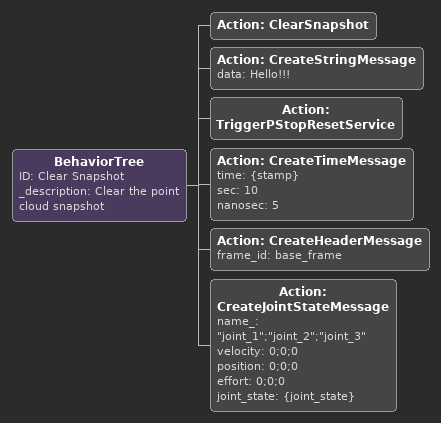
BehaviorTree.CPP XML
<?xml version='1.0' encoding='UTF-8'?>
<root BTCPP_format="4" main_tree_to_execute="Clear Snapshot">
  <BehaviorTree ID="Clear Snapshot" _description="Clear the point cloud snapshot">
    <Action ID="ClearSnapshot"/>
    <Action ID="CreateStringMessage" data="Hello!!!"/>
    <Action ID="TriggerPStopResetService"/>
    <Action ID="CreateTimeMessage" time="{stamp}" sec="10" nanosec="5"/>
    <Action ID="CreateHeaderMessage" frame_id="base_frame"/>
    <Action ID="CreateJointStateMessage" name_="&quot;joint_1&quot;;&quot;joint_2&quot;;&quot;joint_3&quot;" velocity="0;0;0" position="0;0;0" effort="0;0;0" joint_state="{joint_state}"/>
  </BehaviorTree>
</root>
